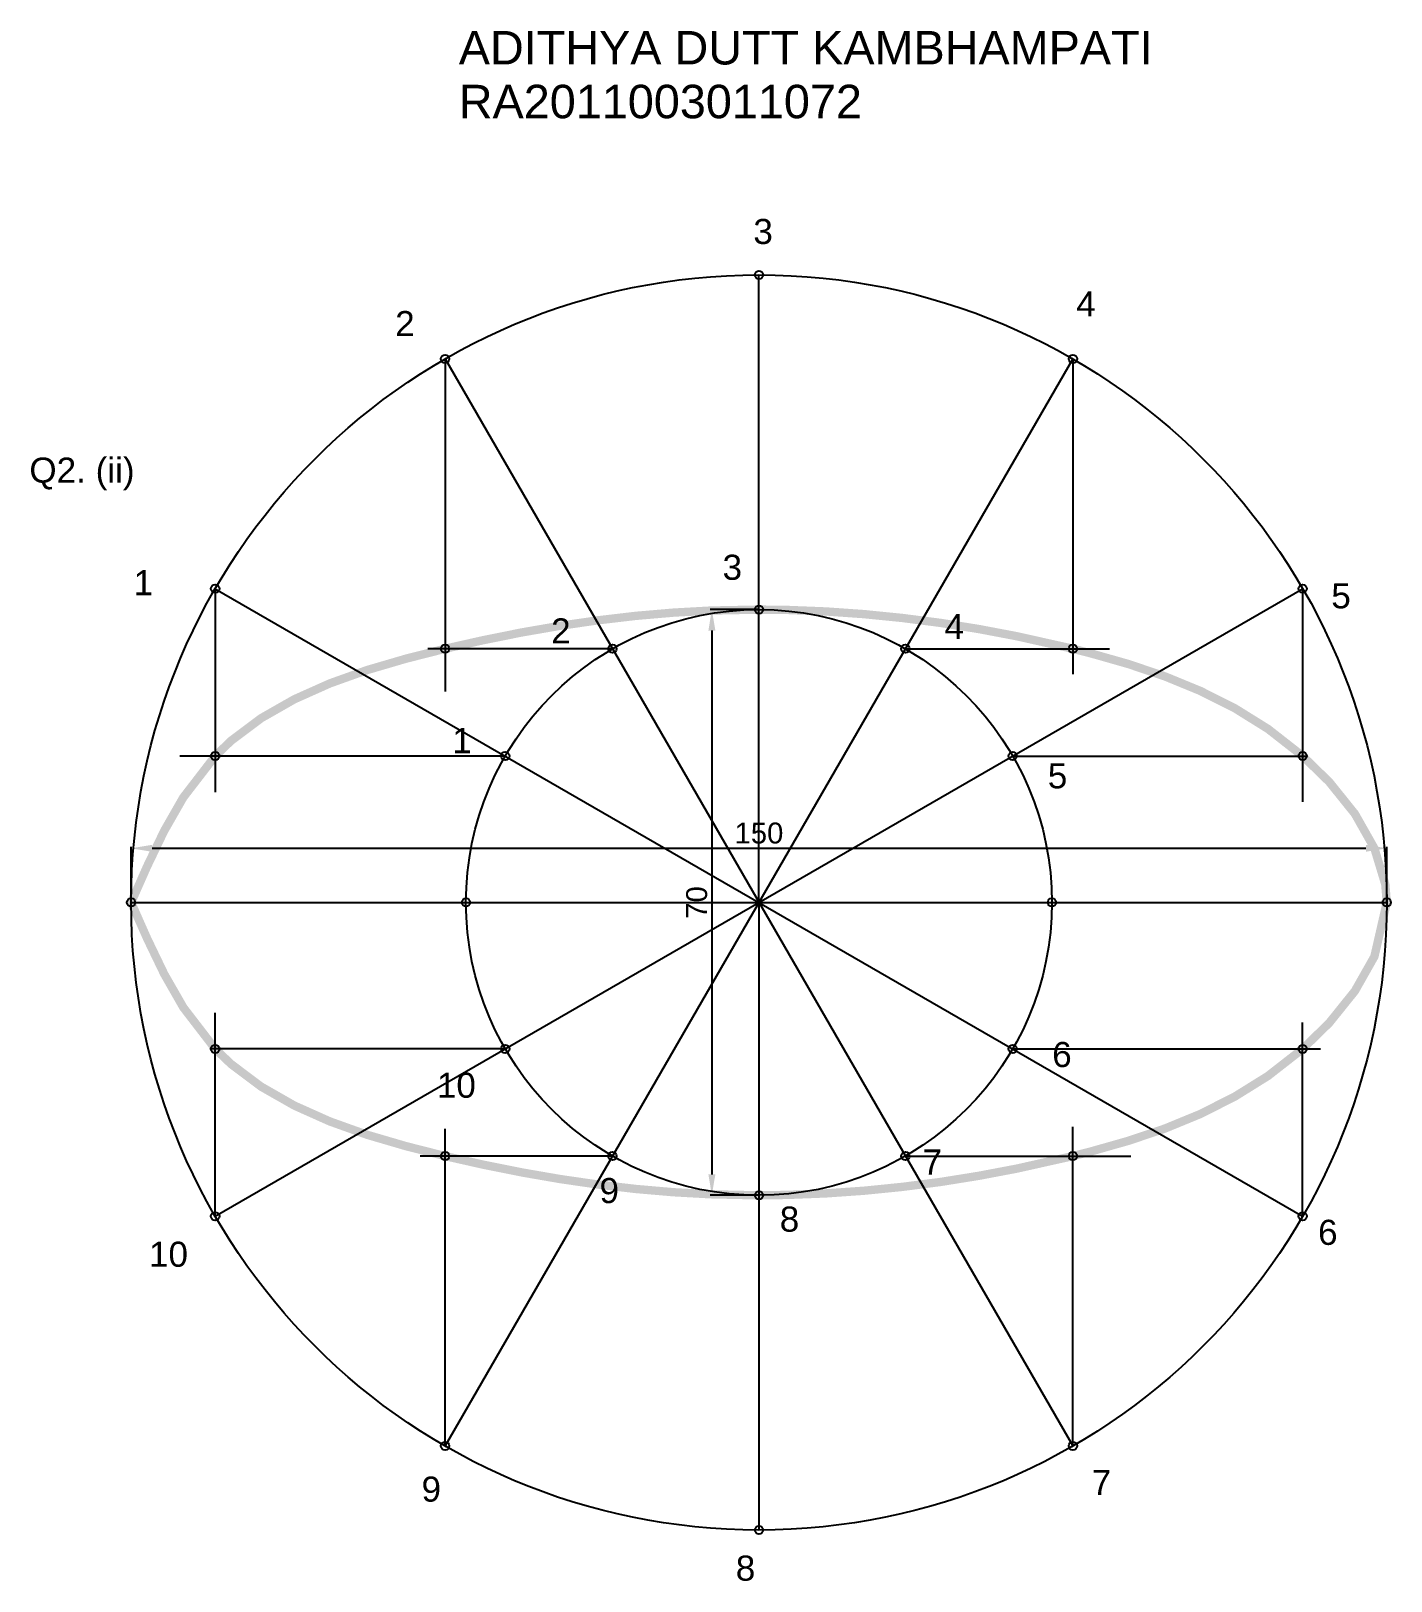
# Model space of a CAD drawing. Header units: millimetres. Extents: x 100 to 262, y 18 to 203.
import ezdxf

# ---------------------------------------------------------------- set-up
doc = ezdxf.new("R2010")
doc.units = ezdxf.units.MM
doc.header["$MEASUREMENT"] = 0
doc.header["$PDMODE"] = 33
doc.styles.get("Standard").update_dxf_attribs({"font": 'arial.ttf'})
doc.dimstyles.new('', dxfattribs={"dimtxt": 2.5, "dimasz": 2.5, "dimexe": 0.18, "dimexo": 0.0625, "dimgap": 0.53, "dimtad": 1, "dimdec": 0, "dimdsep": 46, "dimtxsty": 'Standard', "dimcen": 2.5, "dimadec": 0, "dimazin": 0, "dimtfac": 1, "dimtdec": 0, "dimtmove": 0, "dimatfit": 3, "dimfxl": 1, "dimtolj": 1, "dimtzin": 0, "dimarcsym": 0})

# ---------------------------------------------------------------- blocks, each defined once
blk = doc.blocks.new('*D2')
at = {"color": 0, "linetype": 'ByBlock', "lineweight": -2, "transparency": 16777216}
for p, q in [((186.89, 134.02), (181.15, 134.02)), ((181.33, 131.52), (181.33, 66.52)), ((186.89, 64.02), (181.15, 64.02))]:
    blk.add_line(p, q, dxfattribs=at)
at = {"color": 0, "transparency": 16777216}
for points in [[(180.92, 131.52), (181.75, 131.52), (181.33, 134.02)], [(180.92, 66.52), (181.75, 66.52), (181.33, 64.02)]]:
    blk.add_solid(points, dxfattribs=at)
at = {"layer": 'Defpoints', "color": 0, "transparency": 16777216}
for p in [(186.96, 134.02), (181.33, 64.02), (186.96, 64.02)]:
    blk.add_point(p, dxfattribs=at)
at = {"color": 0, "transparency": 16777216, "insert": (179.53, 99.02), "char_height": 2.5, "attachment_point": 5, "rotation": 90}
blk.add_mtext('\\A1;70', dxfattribs=at)
blk = doc.blocks.new('*D3')
at = {"color": 0, "linetype": 'ByBlock', "lineweight": -2, "transparency": 16777216}
for p, q in [((111.96, 99.09), (111.96, 105.67)), ((261.96, 99.09), (261.96, 105.67)), ((114.46, 105.49), (259.46, 105.49))]:
    blk.add_line(p, q, dxfattribs=at)
at = {"color": 0, "transparency": 16777216}
for points in [[(114.46, 105.91), (114.46, 105.08), (111.96, 105.49)], [(259.46, 105.91), (259.46, 105.08), (261.96, 105.49)]]:
    blk.add_solid(points, dxfattribs=at)
at = {"layer": 'Defpoints', "color": 0, "transparency": 16777216}
for p in [(261.96, 105.49), (111.96, 99.02), (261.96, 99.02)]:
    blk.add_point(p, dxfattribs=at)
at = {"color": 0, "transparency": 16777216, "insert": (186.96, 107.3), "char_height": 2.5, "attachment_point": 5}
blk.add_mtext('\\A1;150', dxfattribs=at)

msp = doc.modelspace()

# ---------------------------------------------------------------- linework, layer by layer
for p, q in [((186.96, 134.02), (186.96, 174.02)), ((224.46, 163.98), (149.46, 34.07)), ((149.46, 163.98), (224.46, 34.07)), ((149.46, 163.98), (149.46, 124.22)), ((224.46, 163.98), (224.46, 126.3)), ((122, 136.52), (251.91, 61.52)), ((122, 61.52), (251.91, 136.52)), ((122, 136.52), (122, 112.2)), ((251.91, 136.52), (251.91, 111.04)), ((186.96, 99.02), (186.96, 134.02)), ((169.46, 129.34), (147.39, 129.34)), ((204.46, 129.34), (228.83, 129.34)), ((156.65, 116.52), (117.78, 116.52)), ((217.27, 116.52), (252.43, 116.52)), ((111.96, 99.02), (261.96, 99.02)), ((186.96, 99.02), (186.96, 64.02)), ((122, 61.52), (122, 85.85)), ((251.91, 61.52), (251.91, 84.69)), ((156.65, 81.52), (121.48, 81.52)), ((217.27, 81.52), (254.05, 81.52)), ((149.46, 34.07), (149.46, 71.97)), ((224.46, 34.07), (224.46, 72.21)), ((169.46, 68.71), (146.47, 68.71)), ((204.46, 68.71), (231.38, 68.71)), ((186.96, 64.02), (186.96, 24.02))]:
    msp.add_line(p, q)
at = {"color": 1, "const_width": 1}
msp.add_lwpolyline([(111.96, 99.02), (113.88, 103.36), (115.91, 107.58), (118.19, 111.57), (122, 116.52), (123.92, 118.36), (127.49, 121.04), (131.45, 123.3), (135.7, 125.2), (140.17, 126.8), (144.78, 128.15), (149.46, 129.34), (154.04, 130.37), (158.62, 131.29), (163.18, 132.08), (167.72, 132.74), (172.24, 133.27), (176.76, 133.66), (181.29, 133.91), (186.96, 134.02), (190.37, 133.98), (194.94, 133.8), (199.51, 133.48), (204.09, 133.02), (208.66, 132.43), (213.21, 131.7), (217.75, 130.84), (224.46, 129.34), (226.72, 128.76), (231.14, 127.5), (235.48, 126.03), (239.71, 124.29), (243.82, 122.22), (247.77, 119.76), (251.91, 116.52), (255.08, 113.43), (258.15, 109.61), (260.48, 105.49), (261.78, 101.2), (261.96, 99.02), (260.48, 92.56), (258.15, 88.44), (255.08, 84.62), (251.91, 81.52), (247.77, 78.29), (243.82, 75.83), (239.71, 73.75), (235.48, 72.01), (231.14, 70.55), (226.72, 69.29), (224.46, 68.71), (217.75, 67.21), (213.21, 66.35), (208.66, 65.62), (204.09, 65.03), (199.51, 64.57), (194.94, 64.25), (190.37, 64.07), (186.96, 64.02), (181.29, 64.14), (176.76, 64.39), (172.24, 64.78), (167.72, 65.31), (163.18, 65.97), (158.62, 66.76), (154.04, 67.68), (149.46, 68.71), (144.78, 69.9), (140.17, 71.25), (135.7, 72.85), (131.45, 74.75), (127.49, 77.01), (123.92, 79.69), (122, 81.52), (118.19, 86.48), (115.91, 90.47), (113.88, 94.69)], close=True, dxfattribs=at)
for radius in [75, 35]:
    msp.add_circle((186.96, 99.02), radius)
for p in [(186.96, 174.02), (149.46, 163.98), (224.46, 163.98), (122, 136.52), (251.91, 136.52), (186.96, 134.02), (186.96, 134.02), (149.46, 129.34), (169.46, 129.34), (204.46, 129.34), (224.46, 129.34), (122, 116.52), (156.65, 116.52), (217.27, 116.52), (251.91, 116.52), (111.96, 99.02), (111.96, 99.02), (151.96, 99.02), (221.96, 99.02), (261.96, 99.02), (261.96, 99.02), (122, 81.52), (156.65, 81.52), (217.27, 81.52), (251.91, 81.52), (149.46, 68.71), (169.46, 68.71), (204.46, 68.71), (224.46, 68.71), (186.96, 64.02), (186.96, 64.02), (122, 61.52), (251.91, 61.52), (149.46, 34.07), (224.46, 34.07), (186.96, 24.02)]:
    msp.add_point(p)

# ---------------------------------------------------------------- texts
for s, height, p in [('ADITHYA DUTT KAMBHAMPATI', 4, (151.1, 199.17)), ('RA2011003011072', 4, (151.1, 192.74)), ('3', 3, (186.29, 177.71)), ('4', 3, (224.87, 169.06)), ('2', 3, (143.5, 166.7)), ('Q2. (ii)', 3, (99.8, 149.19)), ('3', 3, (182.61, 137.58)), ('1', 3, (112.26, 135.74)), ('5', 3, (255.33, 134.17)), ('4', 3, (209.12, 130.5)), ('2', 3, (162.13, 129.97)), ('1', 3, (150.32, 116.86)), ('5', 3, (221.46, 112.66)), ('6', 3, (221.99, 79.35)), ('10', 3, (148.48, 75.68)), ('7', 3, (206.5, 66.5)), ('9', 3, (167.91, 63.09)), ('8', 3, (189.44, 59.68)), ('6', 3, (253.75, 58.1)), ('10', 3, (114.09, 55.48)), ('9', 3, (146.65, 27.41)), ('7', 3, (226.71, 28.2)), ('8', 3, (184.19, 17.97))]:
    msp.add_text(s, height=height).set_placement(p)

# ---------------------------------------------------------------- dimensions: what is measured, and where the dimension line sits
dim = msp.add_linear_dim(base=(181.33, 64.02), p1=(186.96, 134.02), p2=(186.96, 64.02), angle=90, dimstyle='')
dim.commit()
dim.dimension.update_dxf_attribs({"geometry": '*D2', "text_midpoint": (179.53, 99.02)})
dim = msp.add_linear_dim(base=(261.96, 105.49), p1=(111.96, 99.02), p2=(261.96, 99.02), dimstyle='')
dim.commit()
dim.dimension.update_dxf_attribs({"geometry": '*D3', "text_midpoint": (186.96, 107.3)})

doc.saveas('drawing.dxf')
